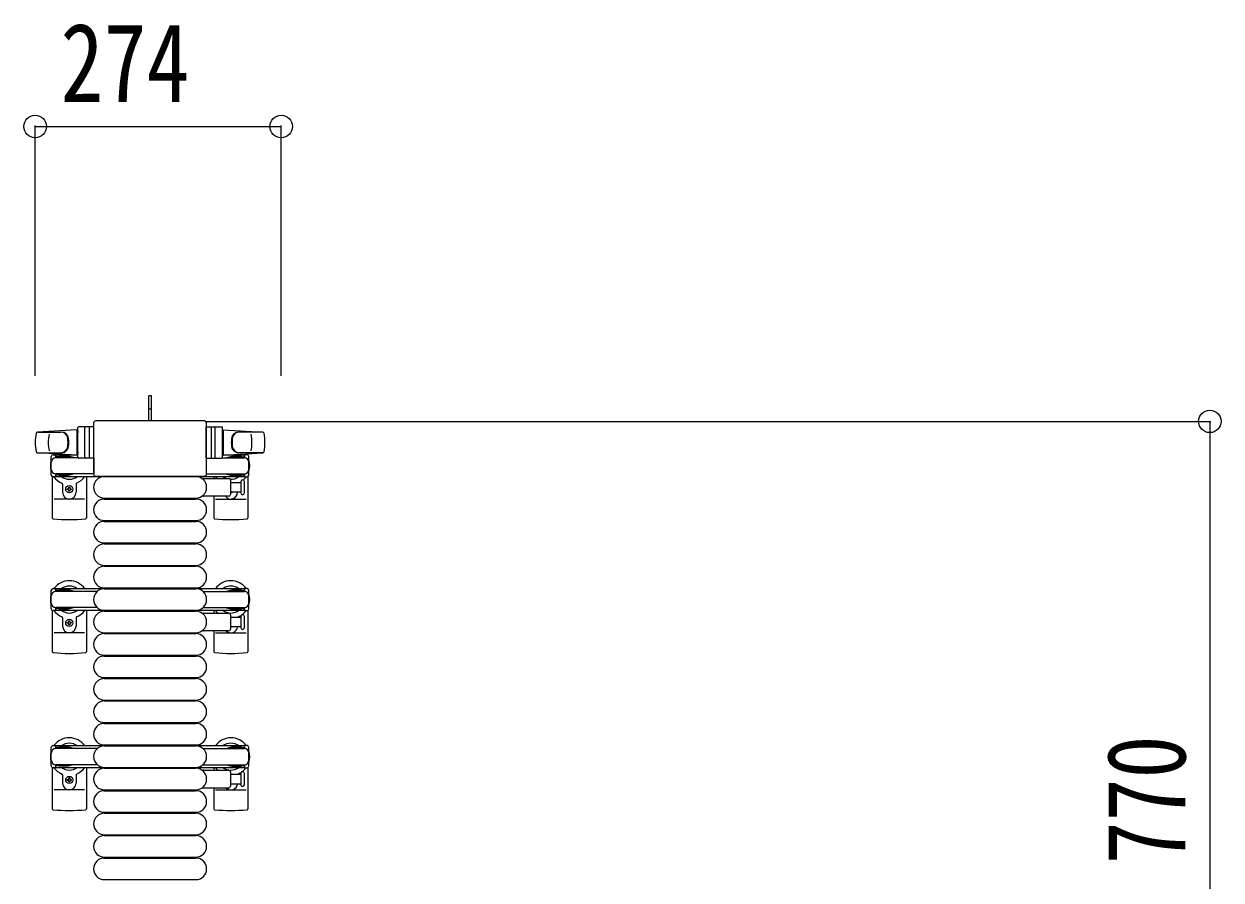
# Model space of a CAD drawing. Units: millimetres, scale not verified. Extents: x -16820 to 16820, y -11880 to 11880.
# Drawn here: x 2512 to 3846, y -1241 to -287 of the extents above; entities that cross this region are included whole.
import ezdxf
from ezdxf.enums import TextEntityAlignment as Align

# ---------------------------------------------------------------- set-up
doc = ezdxf.new("R2010")
doc.units = ezdxf.units.MM
doc.header["$LTSCALE"] = 50
for name, color, linetype in [('0-3_YKK_13', 4, 'Continuous'), ('0-4_YKK_A1', 4, 'Continuous'), ('0-5_YKK_D', 6, 'Continuous')]:
    doc.layers.add(name, color=color, linetype=linetype)
doc.styles.add('ＭＳ ゴシック', font='')
doc.styles.get('ＭＳ ゴシック').set_extended_font_data('MS Gothic')

msp = doc.modelspace()

# ---------------------------------------------------------------- linework, layer by layer
at = {"layer": '0-3_YKK_13'}
for p, q in [((2654.09, -701.49), (2651.09, -701.49)), ((2651.09, -716.99), (2651.09, -701.49)), ((2654.09, -716.34), (2651.09, -716.34)), ((2651.09, -729.49), (2651.09, -716.99)), ((2589.59, -731.99), (2589.59, -788.5)), ((2589.59, -731.99), (2589.59, -731.99)), ((2713.09, -729.49), (2592.08, -729.49)), ((2592.08, -729.49), (2592.08, -729.49)), ((2713.09, -729.49), (2713.09, -729.49)), ((2715.59, -788.5), (2715.59, -731.99)), ((2715.59, -731.99), (2715.59, -731.99)), ((2571.09, -739.49), (2527.06, -741.93)), ((2527.48, -741.99), (2553.21, -741.99)), ((2571.09, -739.49), (2571.09, -767.49)), ((2572.09, -740.49), (2571.09, -740.49)), ((2571.09, -740.49), (2571.09, -766.49)), ((2572.09, -769.99), (2572.09, -736.99)), ((2572.09, -740.49), (2572.09, -742.89)), ((2590.09, -735.99), (2573.09, -735.99)), ((2580.09, -769.99), (2580.09, -736.99)), ((2584.59, -736.93), (2584.59, -770.1)), ((2590.09, -770.99), (2590.09, -735.99)), ((2715.09, -770.99), (2715.09, -735.99)), ((2715.09, -735.99), (2732.09, -735.99)), ((2720.59, -736.93), (2720.59, -770.1)), ((2725.09, -769.99), (2725.09, -736.99)), ((2733.09, -769.99), (2733.09, -736.99)), ((2733.09, -740.49), (2733.09, -742.89)), ((2733.09, -740.49), (2734.09, -740.49)), ((2734.09, -739.49), (2734.09, -767.49)), ((2734.09, -739.49), (2778.11, -741.93)), ((2734.09, -740.49), (2734.09, -766.49)), ((2777.69, -741.99), (2751.96, -741.99)), ((2526.7, -764.99), (2553.89, -764.99)), ((2571.09, -767.49), (2527.06, -765.05)), ((2542.59, -789.79), (2542.59, -769.19)), ((2564.39, -769.49), (2547.39, -769.49)), ((2572.22, -770.49), (2547.59, -770.49)), ((2550.89, -768.69), (2550.89, -769.49)), ((2561.4, -768.69), (2550.89, -768.69)), ((2567.39, -770.3), (2561.4, -768.69)), ((2567.39, -770.3), (2567.39, -770.49)), ((2572.09, -766.49), (2571.09, -766.49)), ((2572.09, -764.09), (2572.09, -766.49)), ((2590.09, -770.99), (2573.09, -770.99)), ((2590.09, -770.49), (2590.09, -788.49)), ((2715.09, -770.49), (2715.09, -788.49)), ((2715.09, -770.99), (2732.09, -770.99)), ((2732.95, -770.49), (2757.59, -770.49)), ((2733.09, -764.09), (2733.09, -766.49)), ((2733.09, -766.49), (2734.09, -766.49)), ((2734.09, -767.49), (2778.11, -765.05)), ((2737.79, -770.3), (2743.77, -768.69)), ((2737.79, -770.3), (2737.79, -770.49)), ((2740.79, -769.49), (2757.79, -769.49)), ((2743.77, -768.69), (2754.29, -768.69)), ((2778.47, -764.99), (2751.28, -764.99)), ((2754.29, -768.69), (2754.29, -769.49)), ((2762.59, -789.79), (2762.59, -769.19)), ((2543.59, -791.52), (2543.59, -837.59)), ((2547.39, -791.79), (2544.59, -791.79)), ((2547.39, -788.49), (2547.39, -791.79)), ((2564.39, -789.49), (2547.39, -789.49)), ((2590.09, -788.49), (2547.59, -788.49)), ((2550.89, -790.29), (2550.89, -789.49)), ((2561.4, -790.29), (2550.89, -790.29)), ((2555.09, -799.78), (2555.09, -808.99)), ((2567.39, -788.69), (2561.4, -790.29)), ((2567.39, -788.69), (2567.39, -788.49)), ((2570.09, -799.78), (2570.09, -808.99)), ((2581.59, -791.49), (2581.59, -837.59)), ((2589.59, -788.5), (2589.59, -788.5)), ((2592.08, -790.99), (2713.09, -790.99)), ((2592.08, -790.99), (2592.08, -790.99)), ((2601.59, -791.49), (2703.59, -791.49)), ((2712.26, -793.49), (2740.09, -793.49)), ((2713.09, -790.99), (2713.09, -790.99)), ((2715.09, -788.49), (2757.59, -788.49)), ((2715.59, -788.5), (2715.59, -788.5)), ((2723.59, -791.49), (2723.59, -793.49)), ((2737.79, -788.69), (2737.79, -788.49)), ((2737.79, -788.69), (2743.77, -790.29)), ((2740.79, -789.49), (2757.79, -789.49)), ((2742.09, -795.49), (2742.09, -811.49)), ((2742.09, -797.99), (2753.59, -797.99)), ((2743.77, -790.29), (2754.29, -790.29)), ((2753.59, -797.24), (2753.59, -809.74)), ((2754.29, -790.29), (2754.29, -789.49)), ((2757.79, -788.49), (2757.79, -791.79)), ((2757.79, -791.79), (2760.59, -791.79)), ((2761.59, -791.52), (2761.59, -837.59)), ((2562.15, -804.17), (2562.15, -803.29)), ((2563.03, -806.81), (2563.03, -807.69)), ((2753.59, -808.99), (2742.09, -808.99)), ((2579.59, -816.49), (2545.59, -816.49)), ((2601.59, -815.49), (2703.59, -815.49)), ((2601.59, -816.49), (2703.59, -816.49)), ((2740.09, -813.49), (2712.26, -813.49)), ((2723.59, -813.49), (2723.59, -837.59)), ((2725.59, -816.49), (2759.59, -816.49)), ((2601.59, -840.49), (2703.59, -840.49)), ((2601.59, -841.49), (2703.59, -841.49)), ((2601.59, -865.49), (2703.59, -865.49)), ((2601.59, -866.49), (2703.59, -866.49)), ((2601.59, -890.49), (2703.59, -890.49)), ((2601.59, -891.49), (2703.59, -891.49)), ((2542.59, -938.79), (2542.59, -918.19)), ((2564.39, -918.49), (2547.39, -918.49)), ((2593.65, -919.49), (2547.59, -919.49)), ((2550.89, -917.69), (2550.89, -918.49)), ((2561.4, -917.69), (2550.89, -917.69)), ((2567.39, -919.3), (2561.4, -917.69)), ((2567.39, -919.3), (2567.39, -919.49)), ((2601.59, -915.49), (2703.59, -915.49)), ((2601.59, -916.49), (2703.59, -916.49)), ((2711.52, -919.49), (2757.59, -919.49)), ((2737.79, -919.3), (2743.77, -917.69)), ((2737.79, -919.3), (2737.79, -919.49)), ((2740.79, -918.49), (2757.79, -918.49)), ((2743.77, -917.69), (2754.29, -917.69)), ((2754.29, -917.69), (2754.29, -918.49)), ((2762.59, -938.79), (2762.59, -918.19)), ((2543.59, -940.52), (2543.59, -986.59)), ((2547.39, -940.79), (2544.59, -940.79)), ((2547.39, -937.49), (2547.39, -940.79)), ((2564.39, -938.49), (2547.39, -938.49)), ((2593.65, -937.49), (2547.59, -937.49)), ((2550.89, -939.29), (2550.89, -938.49)), ((2561.4, -939.29), (2550.89, -939.29)), ((2567.39, -937.69), (2561.4, -939.29)), ((2567.39, -937.69), (2567.39, -937.49)), ((2581.59, -940.49), (2581.59, -986.59)), ((2601.59, -940.49), (2703.59, -940.49)), ((2601.59, -941.49), (2703.59, -941.49)), ((2711.52, -937.49), (2757.59, -937.49)), ((2712.26, -943.49), (2740.09, -943.49)), ((2723.59, -940.49), (2723.59, -943.49)), ((2737.79, -937.69), (2737.79, -937.49)), ((2737.79, -937.69), (2743.77, -939.29)), ((2740.79, -938.49), (2757.79, -938.49)), ((2742.09, -945.49), (2742.09, -961.49)), ((2743.77, -939.29), (2754.29, -939.29)), ((2754.29, -939.29), (2754.29, -938.49)), ((2757.79, -937.49), (2757.79, -940.79)), ((2757.79, -940.79), (2760.59, -940.79)), ((2761.59, -940.52), (2761.59, -986.59)), ((2555.09, -948.78), (2555.09, -957.99)), ((2562.15, -953.17), (2562.15, -952.29)), ((2563.03, -955.81), (2563.03, -956.69)), ((2570.09, -948.78), (2570.09, -957.99)), ((2742.09, -947.99), (2753.59, -947.99)), ((2753.59, -958.99), (2742.09, -958.99)), ((2753.59, -947.24), (2753.59, -959.74)), ((2757.59, -959.74), (2757.59, -947.24)), ((2579.59, -965.49), (2545.59, -965.49)), ((2601.59, -965.49), (2703.59, -965.49)), ((2601.59, -966.49), (2703.59, -966.49)), ((2740.09, -963.49), (2712.26, -963.49)), ((2723.59, -963.49), (2723.59, -986.59)), ((2725.59, -965.49), (2759.59, -965.49)), ((2601.59, -990.49), (2703.59, -990.49)), ((2601.59, -991.49), (2703.59, -991.49)), ((2601.59, -1015.49), (2703.59, -1015.49)), ((2601.59, -1016.49), (2703.59, -1016.49)), ((2601.59, -1040.49), (2703.59, -1040.49)), ((2601.59, -1041.49), (2703.59, -1041.49)), ((2601.59, -1065.49), (2703.59, -1065.49)), ((2601.59, -1066.49), (2703.59, -1066.49)), ((2542.59, -1113.79), (2542.59, -1093.19)), ((2550.89, -1092.69), (2550.89, -1093.49)), ((2561.4, -1092.69), (2550.89, -1092.69)), ((2567.39, -1094.3), (2561.4, -1092.69)), ((2601.59, -1090.49), (2703.59, -1090.49)), ((2601.59, -1091.49), (2703.59, -1091.49)), ((2737.79, -1094.3), (2743.77, -1092.69)), ((2743.77, -1092.69), (2754.29, -1092.69)), ((2754.29, -1092.69), (2754.29, -1093.49)), ((2762.59, -1113.79), (2762.59, -1093.19)), ((2564.39, -1093.49), (2547.39, -1093.49)), ((2593.65, -1094.49), (2547.59, -1094.49)), ((2567.39, -1094.3), (2567.39, -1094.49)), ((2711.52, -1094.49), (2757.59, -1094.49)), ((2737.79, -1094.3), (2737.79, -1094.49)), ((2740.79, -1093.49), (2757.79, -1093.49)), ((2543.59, -1115.52), (2543.59, -1161.59)), ((2547.39, -1115.79), (2544.59, -1115.79)), ((2547.39, -1112.49), (2547.39, -1115.79)), ((2564.39, -1113.49), (2547.39, -1113.49)), ((2593.65, -1112.49), (2547.59, -1112.49)), ((2550.89, -1114.29), (2550.89, -1113.49)), ((2561.4, -1114.29), (2550.89, -1114.29)), ((2567.39, -1112.69), (2561.4, -1114.29)), ((2567.39, -1112.69), (2567.39, -1112.49)), ((2581.59, -1115.49), (2581.59, -1161.59)), ((2601.59, -1115.49), (2703.59, -1115.49)), ((2601.59, -1116.49), (2703.59, -1116.49)), ((2711.52, -1112.49), (2757.59, -1112.49)), ((2712.26, -1118.49), (2740.09, -1118.49)), ((2723.59, -1115.49), (2723.59, -1118.49)), ((2737.79, -1112.69), (2737.79, -1112.49)), ((2737.79, -1112.69), (2743.77, -1114.29)), ((2740.79, -1113.49), (2757.79, -1113.49)), ((2743.77, -1114.29), (2754.29, -1114.29)), ((2754.29, -1114.29), (2754.29, -1113.49)), ((2757.79, -1112.49), (2757.79, -1115.79)), ((2757.79, -1115.79), (2760.59, -1115.79)), ((2761.59, -1115.52), (2761.59, -1161.59)), ((2555.09, -1123.78), (2555.09, -1132.99)), ((2562.15, -1128.17), (2562.15, -1127.29)), ((2563.03, -1130.81), (2563.03, -1131.69)), ((2570.09, -1123.78), (2570.09, -1132.99)), ((2742.09, -1120.49), (2742.09, -1136.49)), ((2742.09, -1122.99), (2753.59, -1122.99)), ((2753.59, -1122.24), (2753.59, -1134.74)), ((2757.59, -1134.74), (2757.59, -1122.24)), ((2579.59, -1140.49), (2545.59, -1140.49)), ((2601.59, -1140.49), (2703.59, -1140.49)), ((2601.59, -1141.49), (2703.59, -1141.49)), ((2740.09, -1138.49), (2712.26, -1138.49)), ((2723.59, -1138.49), (2723.59, -1161.59)), ((2725.59, -1140.49), (2759.59, -1140.49)), ((2753.59, -1133.99), (2742.09, -1133.99)), ((2601.59, -1165.49), (2703.59, -1165.49)), ((2601.59, -1166.49), (2703.59, -1166.49)), ((2601.59, -1190.49), (2703.59, -1190.49)), ((2601.59, -1191.49), (2703.59, -1191.49)), ((2601.59, -1215.49), (2703.59, -1215.49)), ((2601.59, -1216.49), (2703.59, -1216.49)), ((2601.59, -1240.49), (2703.59, -1240.49))]:
    msp.add_line(p, q, dxfattribs=at)
for points in [[(2654.09, -729.49), (2654.09, -716.99), (2654.09, -701.49)], [(2544.59, -767.19), (2547.39, -767.19), (2547.39, -770.49)], [(2760.59, -767.19), (2757.79, -767.19), (2757.79, -770.49)], [(2757.59, -809.74), (2757.59, -803.49), (2757.59, -797.24)], [(2561.27, -805.93), (2560.39, -805.93), (2560.39, -805.05), (2561.27, -805.05)], [(2562.15, -803.29), (2563.03, -803.29), (2563.03, -804.17)], [(2563.03, -807.69), (2562.15, -807.69), (2562.15, -806.81)], [(2563.91, -805.05), (2564.79, -805.05), (2564.79, -805.93), (2563.91, -805.93)], [(2544.59, -916.19), (2547.39, -916.19), (2547.39, -919.49)], [(2760.59, -916.19), (2757.79, -916.19), (2757.79, -919.49)], [(2561.27, -954.93), (2560.39, -954.93), (2560.39, -954.05), (2561.27, -954.05)], [(2562.15, -952.29), (2563.03, -952.29), (2563.03, -953.17)], [(2563.03, -956.69), (2562.15, -956.69), (2562.15, -955.81)], [(2563.91, -954.05), (2564.79, -954.05), (2564.79, -954.93), (2563.91, -954.93)], [(2544.59, -1091.19), (2547.39, -1091.19), (2547.39, -1094.49)], [(2760.59, -1091.19), (2757.79, -1091.19), (2757.79, -1094.49)], [(2561.27, -1129.93), (2560.39, -1129.93), (2560.39, -1129.05), (2561.27, -1129.05)], [(2562.15, -1127.29), (2563.03, -1127.29), (2563.03, -1128.17)], [(2563.03, -1131.69), (2562.15, -1131.69), (2562.15, -1130.81)], [(2563.91, -1129.05), (2564.79, -1129.05), (2564.79, -1129.93), (2563.91, -1129.93)]]:
    msp.add_lwpolyline(points, dxfattribs=at)
for centre in [(2562.59, -805.49), (2562.59, -954.49), (2562.59, -1129.49)]:
    msp.add_circle(centre, 4, dxfattribs=at)
for centre, radius, start, end in [((2574.59, -753.49), 50, 168.05356, 191.94644), ((2574.59, -753.49), 50, 168.05356, 191.97738), ((2527.14, -743.43), 1.5, 93.16862, 168.02262), ((2589.19, -753.49), 50, 169.45053, 190.87665), ((2553.02, -749.99), 8, 6.27929, 90), ((2553.89, -749.99), 8, 6.27929, 90), ((2573.09, -736.99), 1, 90, 180), ((2581.09, -736.99), 1, 90, 180), ((2724.09, -736.99), 1, 0, 90), ((2732.09, -736.99), 1, 0, 90), ((2751.28, -749.99), 8, 90, 173.72071), ((2752.15, -749.99), 8, 90, 173.72071), ((2715.99, -753.49), 50, 349.12335, 10.54947), ((2778.03, -743.43), 1.5, 11.97738, 86.83138), ((2730.59, -753.49), 50, 348.02262, 11.94644), ((2730.59, -753.49), 50, 348.05356, 11.94644), ((2553.02, -756.99), 8, 270, 353.72071), ((2553.89, -756.99), 8, 270, 353.72071), ((2521.21, -753.49), 40, 353.72071, 6.27929), ((2522.09, -753.49), 40, 353.72071, 6.27929), ((2783.09, -753.49), 40, 173.72071, 186.27929), ((2751.28, -756.99), 8, 186.27929, 270), ((2783.96, -753.49), 40, 173.72071, 186.27929), ((2752.15, -756.99), 8, 186.27929, 270), ((2527.14, -763.56), 1.5, 191.97738, 266.83138), ((2562.59, -779.49), 21, 162.24721, 197.75279), ((2544.59, -769.19), 2, 90, 180), ((2547.59, -775.49), 5, 90, 180), ((2562.59, -779.49), 21, 140.46632, 144.14653), ((2562.59, -779.49), 15, 120.72246, 126.8699), ((2573.09, -769.99), 1, 180, 270), ((2581.09, -769.99), 1, 180, 270), ((2724.09, -769.99), 1, 270, 0), ((2732.09, -769.99), 1, 270, 0), ((2742.59, -779.49), 15, 53.1301, 59.27754), ((2757.59, -775.49), 5, 0, 90), ((2742.59, -779.49), 21, 35.85347, 39.53368), ((2760.59, -769.19), 2, 0, 90), ((2742.59, -779.49), 21, 342.24721, 17.75279), ((2778.03, -763.56), 1.5, 273.16862, 348.02262), ((2547.59, -783.49), 5, 180, 270), ((2757.59, -783.49), 5, 270, 0), ((2544.59, -789.79), 2, 180, 270), ((2562.59, -779.49), 21, 215.85347, 247.27158), ((2562.59, -779.49), 15, 233.1301, 306.8699), ((2554.09, -799.78), 1, 0, 67.27158), ((2571.09, -799.78), 1, 112.72842, 180), ((2562.59, -779.49), 21, 292.72842, 325.1501), ((2601.59, -803.49), 12, 90, 270), ((2703.59, -803.49), 12, 270, 90), ((2712.26, -794.49), 1, 90, 168.06047), ((2742.59, -779.49), 21, 214.8499, 221.81033), ((2742.59, -779.49), 15, 233.1301, 248.96058), ((2740.09, -795.49), 2, 0, 90), ((2742.59, -779.49), 15, 267.02005, 306.8699), ((2742.59, -779.49), 21, 298.24251, 301.58821), ((2755.59, -797.24), 2, 90, 180), ((2755.59, -797.24), 2, 0, 90), ((2742.59, -779.49), 21, 310.83479, 324.14653), ((2760.59, -789.79), 2, 270, 0), ((2562.59, -808.99), 7.5, 180, 0), ((2561.27, -804.17), 0.88, 270, 0), ((2561.27, -806.81), 0.88, 0, 90), ((2563.91, -804.17), 0.88, 180, 270), ((2563.91, -806.81), 0.88, 90, 180), ((2712.26, -812.49), 1, 191.93946, 270), ((2742.59, -808.99), 7.5, 216.86994, 0), ((2740.09, -811.49), 2, 270, 0), ((2742.59, -805.49), 4, 262.81959, 298.95488), ((2755.59, -809.74), 2, 180, 270), ((2755.59, -809.74), 2, 270, 0), ((2601.59, -828.49), 12, 90, 270), ((2703.59, -828.49), 12, 270, 90), ((2544.59, -837.59), 1, 180, 264.26083), ((2562.59, -658.49), 181, 264.26083, 275.73917), ((2580.59, -837.59), 1, 275.73917, 0), ((2724.59, -837.59), 1, 180, 264.26083), ((2742.59, -658.49), 181, 264.26083, 275.73917), ((2760.59, -837.59), 1, 275.73917, 0), ((2601.59, -853.49), 12, 90, 270), ((2703.59, -853.49), 12, 270, 90), ((2601.59, -878.49), 12, 90, 270), ((2703.59, -878.49), 12, 270, 90), ((2601.59, -903.49), 12, 90, 270), ((2703.59, -903.49), 12, 270, 90), ((2544.59, -918.19), 2, 90, 180), ((2547.59, -924.49), 5, 90, 180), ((2562.59, -928.49), 21, 34.8499, 144.14653), ((2562.59, -928.49), 15, 53.1301, 126.8699), ((2601.59, -928.49), 12, 90, 270), ((2703.59, -928.49), 12, 270, 90), ((2742.59, -928.49), 21, 35.85347, 145.1501), ((2742.59, -928.49), 15, 53.1301, 126.8699), ((2757.59, -924.49), 5, 0, 90), ((2760.59, -918.19), 2, 0, 90), ((2562.59, -928.49), 21, 162.24721, 197.75279), ((2547.59, -932.49), 5, 180, 270), ((2757.59, -932.49), 5, 270, 0), ((2742.59, -928.49), 21, 342.24721, 17.75279), ((2544.59, -938.79), 2, 180, 270), ((2562.59, -928.49), 21, 215.85347, 247.27158), ((2562.59, -928.49), 15, 233.1301, 306.8699), ((2562.59, -928.49), 21, 292.72842, 325.1501), ((2601.59, -953.49), 12, 90, 270), ((2703.59, -953.49), 12, 270, 90), ((2712.26, -944.49), 1, 90, 168.06047), ((2742.59, -928.49), 21, 214.8499, 225.58471), ((2742.59, -928.49), 15, 233.1301, 306.8699), ((2740.09, -945.49), 2, 0, 90), ((2742.59, -928.49), 21, 292.72842, 302.5406), ((2755.59, -947.24), 2, 90, 180), ((2742.59, -928.49), 21, 306.9292, 324.14653), ((2755.59, -947.24), 2, 0, 90), ((2760.59, -938.79), 2, 270, 0), ((2554.09, -948.78), 1, 0, 67.27158), ((2562.59, -957.99), 7.5, 180, 0), ((2561.27, -953.17), 0.88, 270, 0), ((2561.27, -955.81), 0.88, 0, 90), ((2563.91, -953.17), 0.88, 180, 270), ((2563.91, -955.81), 0.88, 90, 180), ((2571.09, -948.78), 1, 112.72842, 180), ((2742.59, -957.99), 7.5, 227.16663, 352.33771), ((2751.09, -948.78), 1, 112.72842, 127.66294), ((2755.59, -959.74), 2, 180, 270), ((2755.59, -959.74), 2, 270, 0), ((2601.59, -978.49), 12, 90, 270), ((2703.59, -978.49), 12, 270, 90), ((2712.26, -962.49), 1, 191.93946, 270), ((2740.09, -961.49), 2, 270, 0), ((2544.59, -986.59), 1, 180, 264.26083), ((2580.59, -986.59), 1, 275.73917, 0), ((2724.59, -986.59), 1, 180, 264.26083), ((2760.59, -986.59), 1, 275.73917, 0), ((2562.59, -807.49), 181, 264.26083, 275.73917), ((2601.59, -1003.49), 12, 90, 270), ((2703.59, -1003.49), 12, 270, 90), ((2742.59, -807.49), 181, 264.26083, 275.73917), ((2601.59, -1028.49), 12, 90, 270), ((2703.59, -1028.49), 12, 270, 90), ((2601.59, -1053.49), 12, 90, 270), ((2703.59, -1053.49), 12, 270, 90), ((2601.59, -1078.49), 12, 90, 270), ((2703.59, -1078.49), 12, 270, 90), ((2544.59, -1093.19), 2, 90, 180), ((2562.59, -1103.49), 21, 34.8499, 144.14653), ((2562.59, -1103.49), 15, 53.1301, 126.8699), ((2601.59, -1103.49), 12, 90, 270), ((2703.59, -1103.49), 12, 270, 90), ((2742.59, -1103.49), 21, 35.85347, 145.1501), ((2742.59, -1103.49), 15, 53.1301, 126.8699), ((2760.59, -1093.19), 2, 0, 90), ((2562.59, -1103.49), 21, 162.24721, 197.75279), ((2547.59, -1099.49), 5, 90, 180), ((2757.59, -1099.49), 5, 0, 90), ((2742.59, -1103.49), 21, 342.24721, 17.75279), ((2547.59, -1107.49), 5, 180, 270), ((2544.59, -1113.79), 2, 180, 270), ((2562.59, -1103.49), 21, 215.85347, 247.27158), ((2562.59, -1103.49), 15, 233.1301, 306.8699), ((2562.59, -1103.49), 21, 292.72842, 325.1501), ((2601.59, -1128.49), 12, 90, 270), ((2703.59, -1128.49), 12, 270, 90), ((2712.26, -1119.49), 1, 90, 168.06047), ((2742.59, -1103.49), 21, 214.8499, 225.58471), ((2742.59, -1103.49), 15, 233.1301, 306.8699), ((2740.09, -1120.49), 2, 0, 90), ((2742.59, -1103.49), 21, 306.9292, 324.14653), ((2757.59, -1107.49), 5, 270, 0), ((2760.59, -1113.79), 2, 270, 0), ((2554.09, -1123.78), 1, 0, 67.27158), ((2562.59, -1132.99), 7.5, 180, 0), ((2561.27, -1128.17), 0.88, 270, 0), ((2561.27, -1130.81), 0.88, 0, 90), ((2563.91, -1128.17), 0.88, 180, 270), ((2563.91, -1130.81), 0.88, 90, 180), ((2571.09, -1123.78), 1, 112.72842, 180), ((2751.09, -1123.78), 1, 112.72842, 127.66294), ((2742.59, -1103.49), 21, 292.72842, 302.5406), ((2755.59, -1122.24), 2, 90, 180), ((2755.59, -1122.24), 2, 0, 90), ((2601.59, -1153.49), 12, 90, 270), ((2703.59, -1153.49), 12, 270, 90), ((2712.26, -1137.49), 1, 191.93946, 270), ((2742.59, -1132.99), 7.5, 227.16663, 352.33771), ((2740.09, -1136.49), 2, 270, 0), ((2755.59, -1134.74), 2, 180, 270), ((2755.59, -1134.74), 2, 270, 0), ((2544.59, -1161.59), 1, 180, 264.26083), ((2562.59, -982.49), 181, 264.26083, 275.73917), ((2580.59, -1161.59), 1, 275.73917, 0), ((2601.59, -1178.49), 12, 90, 270), ((2703.59, -1178.49), 12, 270, 90), ((2724.59, -1161.59), 1, 180, 264.26083), ((2742.59, -982.49), 181, 264.26083, 275.73917), ((2760.59, -1161.59), 1, 275.73917, 0), ((2601.59, -1203.49), 12, 90, 270), ((2703.59, -1203.49), 12, 270, 90), ((2601.59, -1228.49), 12, 90, 270), ((2703.59, -1228.49), 12, 270, 90)]:
    msp.add_arc(centre, radius, start, end, dxfattribs=at)
for centre, major_axis, start_param, end_param in [((2592.09, -732), (-1.77, 1.77), 5.4996506, 7.06672), ((2713.08, -732), (-1.77, -1.77), 2.358058, 3.9251274), ((2592.09, -788.49), (-1.77, -1.77), 5.4996506, 7.06672), ((2713.08, -788.49), (-1.77, 1.77), 2.358058, 3.9251274)]:
    msp.add_ellipse(centre, major_axis=major_axis, ratio=0.997169, start_param=start_param, end_param=end_param, dxfattribs=at)
at = {"layer": '0-4_YKK_A1'}
for p, q in [((2572.09, -767.49), (2547.59, -767.49)), ((2547.59, -767.49), (2547.59, -770.49)), ((2757.59, -767.49), (2733.09, -767.49)), ((2757.59, -769.49), (2757.59, -767.49)), ((2547.59, -788.49), (2547.59, -791.49)), ((2547.59, -791.49), (2757.59, -791.49)), ((2757.59, -791.49), (2757.59, -789.49)), ((2757.59, -916.49), (2547.59, -916.49)), ((2547.59, -916.49), (2547.59, -919.49)), ((2757.59, -918.49), (2757.59, -916.49)), ((2547.59, -937.49), (2547.59, -940.49)), ((2547.59, -940.49), (2757.59, -940.49)), ((2757.59, -940.49), (2757.59, -938.49)), ((2757.59, -1091.49), (2547.59, -1091.49)), ((2547.59, -1091.49), (2547.59, -1094.49)), ((2757.59, -1093.49), (2757.59, -1091.49)), ((2547.59, -1112.49), (2547.59, -1115.49)), ((2547.59, -1115.49), (2757.59, -1115.49)), ((2757.59, -1115.49), (2757.59, -1113.49))]:
    msp.add_line(p, q, dxfattribs=at)
at = {"layer": '0-5_YKK_D'}
for p, q in [((2524.59, -679.39), (2524.59, -400.49)), ((2524.59, -401.49), (2798.59, -401.49)), ((2798.59, -679.39), (2798.59, -400.49)), ((2714.09, -729.99), (3834.09, -729.99)), ((3833.09, -729.99), (3833.09, -1499.49))]:
    msp.add_line(p, q, dxfattribs=at)
for centre in [(2524.59, -401.49), (2798.59, -401.49), (3833.09, -729.99)]:
    msp.add_circle(centre, 12.5, dxfattribs=at)

# ---------------------------------------------------------------- texts
at = {"layer": '0-5_YKK_D', "style": 'ＭＳ ゴシック', "width": 0.8}
msp.add_text('274', height=87.98, dxfattribs=at).set_placement((2552.79, -400.69), align=Align.BOTTOM_LEFT)
msp.add_text('770', height=87.98, rotation=90, dxfattribs=at).set_placement((3832.29, -1223.54), align=Align.BOTTOM_LEFT)

doc.saveas('drawing.dxf')
